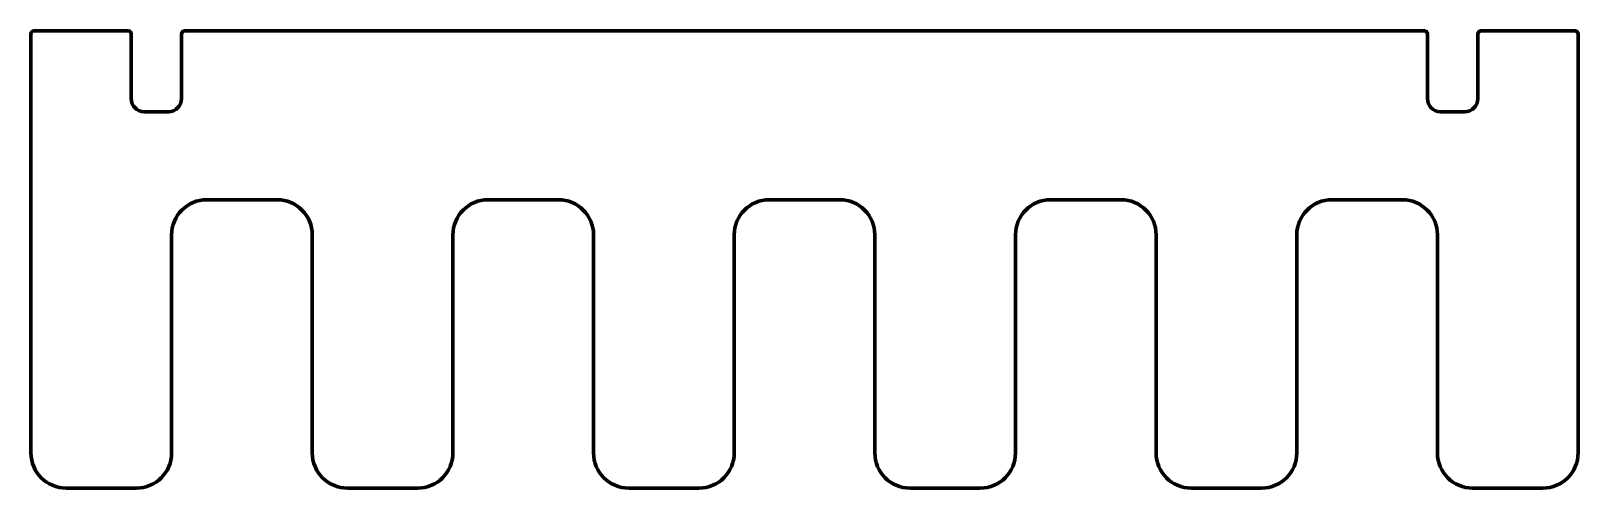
# Model space of a CAD drawing. Header units: inches. Extents: x 13 to 35, y -27.3 to -20.8.
import ezdxf

# ---------------------------------------------------------------- set-up
doc = ezdxf.new("R2010")
doc.units = ezdxf.units.IN
doc.header["$MEASUREMENT"] = 0
doc.layers.add('Outline', color=7, linetype='Continuous', lineweight=0)

msp = doc.modelspace()

# ---------------------------------------------------------------- linework, layer by layer
at = {"layer": 'Outline', "color": 250, "lineweight": 211, "true_color": 0x231f20}
msp.add_open_spline([(32.995, -26.757), (32.995, -26.757), (32.995, -23.657), (32.995, -23.657), (32.995, -23.38), (32.771, -23.157), (32.495, -23.157), (32.495, -23.157), (31.495, -23.157), (31.495, -23.157), (31.219, -23.157), (30.995, -23.38), (30.995, -23.657), (30.995, -23.657), (30.995, -26.757), (30.995, -26.757), (30.995, -27.033), (30.771, -27.257), (30.495, -27.257), (30.495, -27.257), (29.495, -27.257), (29.495, -27.257), (29.219, -27.257), (28.995, -27.033), (28.995, -26.757), (28.995, -26.757), (28.995, -23.657), (28.995, -23.657), (28.995, -23.38), (28.771, -23.157), (28.495, -23.157), (28.495, -23.157), (27.495, -23.157), (27.495, -23.157), (27.219, -23.157), (26.995, -23.38), (26.995, -23.657), (26.995, -23.657), (26.995, -26.757), (26.995, -26.757), (26.995, -27.033), (26.771, -27.257), (26.495, -27.257), (26.495, -27.257), (25.495, -27.257), (25.495, -27.257), (25.219, -27.257), (24.995, -27.033), (24.995, -26.757), (24.995, -26.757), (24.995, -23.657), (24.995, -23.657), (24.995, -23.38), (24.771, -23.157), (24.495, -23.157), (24.495, -23.157), (23.495, -23.157), (23.495, -23.157), (23.219, -23.157), (22.995, -23.38), (22.995, -23.657), (22.995, -23.657), (22.995, -26.757), (22.995, -26.757), (22.995, -27.033), (22.771, -27.257), (22.495, -27.257), (22.495, -27.257), (21.495, -27.257), (21.495, -27.257), (21.219, -27.257), (20.995, -27.033), (20.995, -26.757), (20.995, -26.757), (20.995, -23.657), (20.995, -23.657), (20.995, -23.38), (20.771, -23.157), (20.495, -23.157), (20.495, -23.157), (19.495, -23.157), (19.495, -23.157), (19.219, -23.157), (18.995, -23.38), (18.995, -23.657), (18.995, -23.657), (18.995, -26.757), (18.995, -26.757), (18.995, -27.033), (18.771, -27.257), (18.495, -27.257), (18.495, -27.257), (17.495, -27.257), (17.495, -27.257), (17.219, -27.257), (16.995, -27.033), (16.995, -26.757), (16.995, -26.757), (16.995, -23.657), (16.995, -23.657), (16.995, -23.38), (16.771, -23.157), (16.495, -23.157), (16.495, -23.157), (15.495, -23.157), (15.495, -23.157), (15.219, -23.157), (14.995, -23.38), (14.995, -23.657), (14.995, -23.657), (14.995, -26.757), (14.995, -26.757), (14.995, -27.033), (14.771, -27.257), (14.495, -27.257), (14.495, -27.257), (13.495, -27.257), (13.495, -27.257), (13.219, -27.257), (12.995, -27.033), (12.995, -26.757), (12.995, -26.757), (12.995, -20.797), (12.995, -20.797), (12.995, -20.775), (13.013, -20.757), (13.035, -20.757), (13.035, -20.757), (14.38, -20.757), (14.38, -20.757), (14.402, -20.757), (14.42, -20.775), (14.42, -20.797), (14.42, -20.797), (14.42, -21.719), (14.42, -21.719), (14.42, -21.823), (14.504, -21.907), (14.607, -21.907), (14.607, -21.907), (14.949, -21.907), (14.949, -21.907), (15.052, -21.907), (15.136, -21.823), (15.136, -21.719), (15.136, -21.719), (15.136, -20.797), (15.136, -20.797), (15.136, -20.775), (15.154, -20.757), (15.176, -20.757), (15.176, -20.757), (32.813, -20.757), (32.813, -20.757), (32.835, -20.757), (32.853, -20.775), (32.853, -20.797), (32.853, -20.797), (32.853, -21.719), (32.853, -21.719), (32.853, -21.823), (32.937, -21.907), (33.041, -21.907), (33.041, -21.907), (33.382, -21.907), (33.382, -21.907), (33.486, -21.907), (33.57, -21.823), (33.57, -21.719), (33.57, -21.719), (33.57, -20.797), (33.57, -20.797), (33.57, -20.775), (33.588, -20.757), (33.61, -20.757), (33.61, -20.757), (34.955, -20.757), (34.955, -20.757), (34.977, -20.757), (34.995, -20.775), (34.995, -20.797), (34.995, -20.797), (34.995, -26.757), (34.995, -26.757), (34.995, -27.033), (34.771, -27.257), (34.495, -27.257), (34.495, -27.257), (33.495, -27.257), (33.495, -27.257), (33.219, -27.257), (32.995, -27.033), (32.995, -26.757)], degree=3, knots=[0, 0, 0, 0, 1, 1, 1, 2, 2, 2, 3, 3, 3, 4, 4, 4, 5, 5, 5, 6, 6, 6, 7, 7, 7, 8, 8, 8, 9, 9, 9, 10, 10, 10, 11, 11, 11, 12, 12, 12, 13, 13, 13, 14, 14, 14, 15, 15, 15, 16, 16, 16, 17, 17, 17, 18, 18, 18, 19, 19, 19, 20, 20, 20, 21, 21, 21, 22, 22, 22, 23, 23, 23, 24, 24, 24, 25, 25, 25, 26, 26, 26, 27, 27, 27, 28, 28, 28, 29, 29, 29, 30, 30, 30, 31, 31, 31, 32, 32, 32, 33, 33, 33, 34, 34, 34, 35, 35, 35, 36, 36, 36, 37, 37, 37, 38, 38, 38, 39, 39, 39, 40, 40, 40, 41, 41, 41, 42, 42, 42, 43, 43, 43, 44, 44, 44, 45, 45, 45, 46, 46, 46, 47, 47, 47, 48, 48, 48, 49, 49, 49, 50, 50, 50, 51, 51, 51, 52, 52, 52, 53, 53, 53, 54, 54, 54, 55, 55, 55, 56, 56, 56, 57, 57, 57, 58, 58, 58, 59, 59, 59, 60, 60, 60, 61, 61, 61, 62, 62, 62, 63, 63, 63, 64, 64, 64, 64], dxfattribs=at)

doc.saveas('drawing.dxf')
